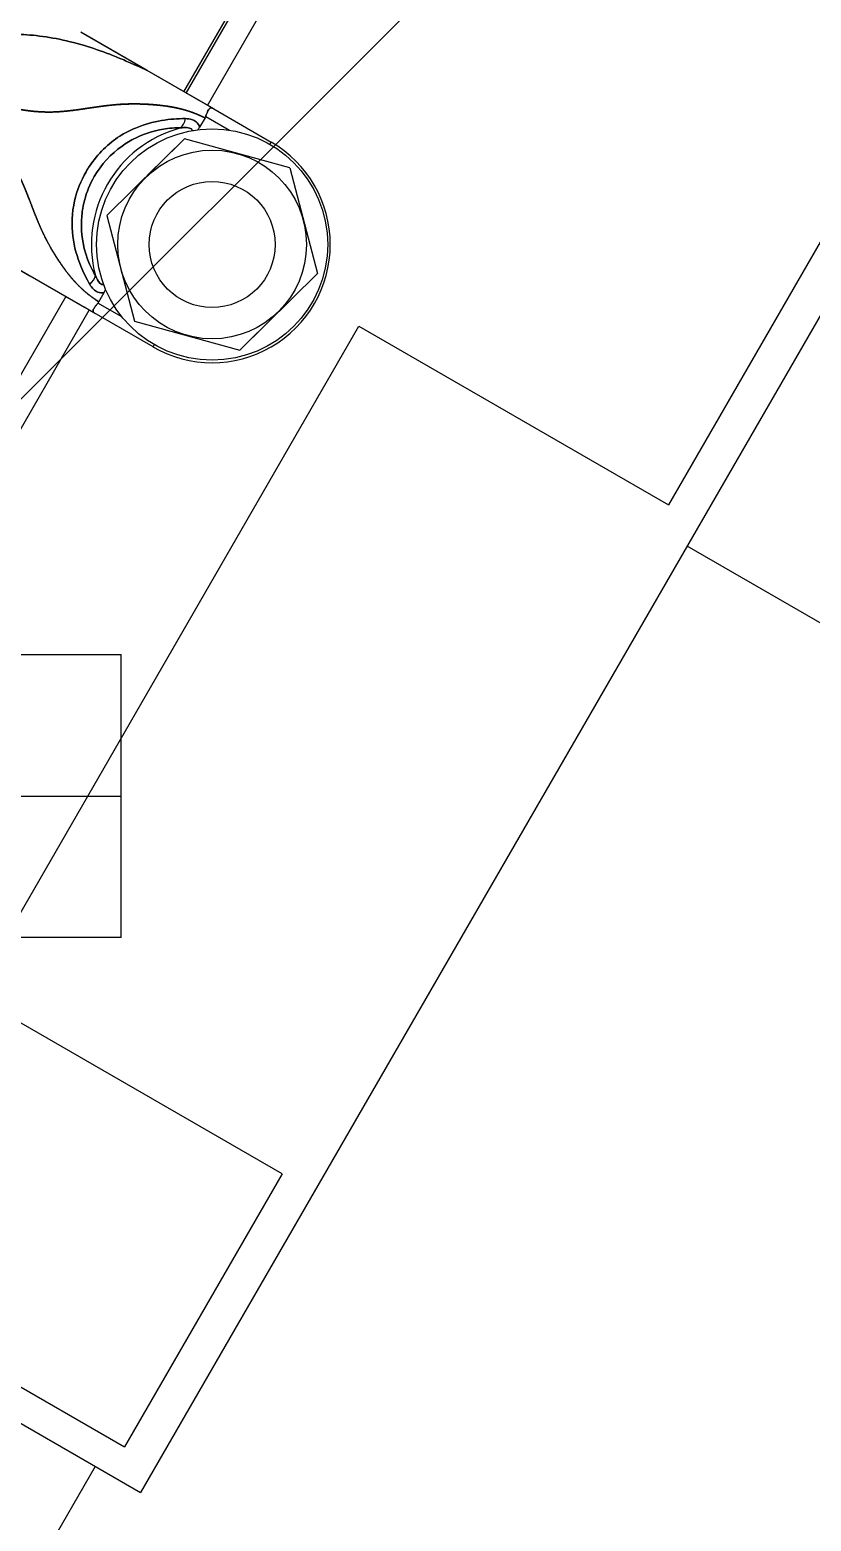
# Model space of a CAD drawing. Header units: metres. Extents: x 0 to 63075, y 0 to 44550.
# Drawn here: x 52216.37 to 52238.7, y 37401.51 to 37444.13 of the extents above; entities that cross this region are included whole.
import ezdxf

# ---------------------------------------------------------------- set-up
doc = ezdxf.new("R2010")
doc.units = ezdxf.units.M
doc.header["$LTSCALE"] = 75
for name, color, linetype in [('AI-Hatch mob', 7, 'Continuous'), ('GSB', 7, 'Continuous'), ('ML6', 1, 'Continuous'), ('SL1', 8, 'Continuous')]:
    doc.layers.add(name, color=color, linetype=linetype)

# ---------------------------------------------------------------- blocks, each defined once
blk = doc.blocks.new('A$C6bae614f')
at = {"layer": 'SL1'}
for p, q in [((362088.39, 24222.92), (362003.04, 24075.09)), ((361910.83, 24153.73), (361943.84, 24210.88)), ((361911.25, 24153.49), (361941.25, 24205.45)), ((361915.31, 24151.14), (361945.32, 24203.1)), ((362070.1, 24177.24), (361902.59, 23887.13)), ((361903.85, 24157.76), (361891.23, 24165.04)), ((361891.23, 24165.04), (361916.52, 24150.45)), ((361916.52, 24150.45), (361903.85, 24157.76)), ((361916.52, 24150.45), (361927.44, 24144.14)), ((361914.84, 24148.76), (361913.82, 24147)), ((361914.97, 24149.03), (361919.52, 24146.4)), ((361896.14, 24130.16), (361910.93, 24144.76)), ((361910.93, 24144.76), (361903.84, 24137.76)), ((361930.97, 24139.26), (361910.93, 24144.76)), ((361927.19, 24143.71), (361927.44, 24144.14)), ((361930.97, 24139.26), (361936.23, 24119.15)), ((361896.14, 24130.16), (361901.4, 24110.05)), ((361904.94, 24105.17), (361868.73, 24126.07)), ((361868.73, 24126.07), (361881.49, 24118.71)), ((361936.23, 24119.15), (361921.44, 24104.55)), ((361881.49, 24118.71), (361891.83, 24112.74)), ((361888.33, 24114.76), (361848.83, 24046.34)), ((361899.02, 24110.9), (361894.47, 24113.52)), ((361894.63, 24113.76), (361895.65, 24115.54)), ((361853.31, 24043.76), (361892.81, 24112.17)), ((361894.02, 24111.47), (361891.83, 24112.74)), ((361921.44, 24104.55), (361928.54, 24111.55)), ((361870.65, 23981.78), (361944.15, 24109.09)), ((361901.4, 24110.05), (361921.44, 24104.55)), ((361944.15, 24109.09), (362003.04, 24075.09)), ((361905.19, 24105.6), (361904.94, 24105.17)), ((362396.3, 23842.24), (362006.6, 24067.26)), ((361555.97, 24046.63), (361898.87, 24046.62)), ((361898.87, 23992.78), (361898.87, 24046.62)), ((361555.97, 24019.71), (361898.87, 24019.7)), ((361898.87, 23992.78), (361555.97, 23992.79)), ((361929.53, 23947.78), (361870.65, 23981.78)), ((361800.81, 23952.83), (361899.53, 23895.82)), ((361929.53, 23947.78), (361899.53, 23895.82)), ((361820.32, 23934.63), (361902.59, 23887.13)), ((361893.93, 23892.13), (361861.88, 23836.62))]:
    blk.add_line(p, q, dxfattribs=at)
for radius in [22, 17.96, 12]:
    blk.add_circle((361916.19, 24124.66), radius, dxfattribs=at)
for centre, radius, start, end in [((361913.26, 24149.67), 1.82, 329.9983, 339.559), ((361916.19, 24124.66), 22.98, 105.0898, 194.9066), ((361916.19, 24124.66), 22.5, 239.9981, 59.9981), ((361893.06, 24114.66), 1.81, 321.0268, 329.9951), ((361892.99, 24117.07), 3.08, 330.0181, 341.8204)]:
    blk.add_arc(centre, radius, start, end, dxfattribs=at)
for centre, major_axis, ratio, start_param, end_param in [((361909.47, 24149.57), (0, -3.01), 0.580263, 0.433421, 1.246751), ((361906.63, 24151.3), (7.15, -4.37), 0.603932, 6.173378, 6.298329), ((361906.63, 24151.3), (7.15, -4.37), 0.603933, 6.173378, 6.298329), ((361891.25, 24118.02), (2.61, 1.5), 0.580264, 5.036434, 5.849765)]:
    blk.add_ellipse(centre, major_axis=major_axis, ratio=ratio, start_param=start_param, end_param=end_param, dxfattribs=at)
for points, degree, knots in [([(361903.85, 24157.76), (361903.67, 24157.85), (361903.49, 24157.93), (361903.32, 24158.01), (361902.7, 24158.3), (361902.08, 24158.59), (361901.45, 24158.87), (361900.68, 24159.22), (361899.89, 24159.56), (361899.09, 24159.9), (361898.3, 24160.23), (361897.5, 24160.55), (361896.7, 24160.86), (361895.1, 24161.48), (361893.49, 24162.03), (361891.9, 24162.51), (361890.05, 24163.06), (361888.24, 24163.51), (361886.51, 24163.84), (361884.77, 24164.17), (361883.1, 24164.39), (361881.5, 24164.52), (361880.72, 24164.58), (361879.96, 24164.62), (361879.21, 24164.65), (361876.97, 24164.73), (361874.82, 24164.68), (361872.67, 24164.66), (361871.2, 24164.65), (361869.71, 24164.65), (361868.19, 24164.71), (361866.67, 24164.77), (361865.1, 24164.9), (361863.48, 24165.12), (361862.72, 24165.23), (361861.94, 24165.36), (361861.15, 24165.51)], 3, [-442.377519, -442.377519, -442.377519, -442.377519, -441.333532, -441.333532, -441.333532, -437.709345, -437.709345, -437.709345, -433.196189, -433.196189, -433.196189, -428.667429, -428.667429, -428.667429, -419.610624, -419.610624, -419.610624, -409.047524, -409.047524, -409.047524, -398.483174, -398.483174, -398.483174, -393.392884, -393.392884, -393.392884, -378.121065, -378.121065, -378.121065, -367.719252, -367.719252, -367.719252, -357.316204, -357.316204, -357.316204, -352.427631, -352.427631, -352.427631, -352.427631]), ([(361861.15, 24165.51), (361861.94, 24165.36), (361862.72, 24165.23), (361863.48, 24165.12), (361865.1, 24164.9), (361866.67, 24164.77), (361868.19, 24164.71), (361869.71, 24164.65), (361871.2, 24164.65), (361872.67, 24164.66), (361874.82, 24164.68), (361876.97, 24164.73), (361879.21, 24164.65), (361879.96, 24164.62), (361880.72, 24164.58), (361881.5, 24164.52), (361883.1, 24164.39), (361884.77, 24164.17), (361886.51, 24163.84), (361888.24, 24163.51), (361890.05, 24163.06), (361891.9, 24162.51), (361893.49, 24162.03), (361895.1, 24161.48), (361896.7, 24160.86), (361897.5, 24160.55), (361898.3, 24160.23), (361899.09, 24159.9), (361899.89, 24159.56), (361900.68, 24159.22), (361901.45, 24158.87), (361902.08, 24158.59), (361902.7, 24158.3), (361903.32, 24158.01), (361903.49, 24157.93), (361903.67, 24157.85), (361903.85, 24157.76)], 3, [352.427631, 352.427631, 352.427631, 352.427631, 357.316204, 357.316204, 357.316204, 367.719252, 367.719252, 367.719252, 378.121065, 378.121065, 378.121065, 393.392884, 393.392884, 393.392884, 398.483174, 398.483174, 398.483174, 409.047524, 409.047524, 409.047524, 419.610624, 419.610624, 419.610624, 428.667429, 428.667429, 428.667429, 433.196189, 433.196189, 433.196189, 437.709345, 437.709345, 437.709345, 441.333532, 441.333532, 441.333532, 442.377519, 442.377519, 442.377519, 442.377519]), ([(361861.88, 24156.03), (361863.54, 24154.78), (361865.08, 24153.52), (361866.55, 24152.3), (361867.94, 24151.1), (361869.26, 24149.92), (361870.03, 24149.24), (361870.78, 24148.56), (361871.49, 24147.88), (361872.18, 24147.22), (361872.84, 24146.55), (361873.5, 24145.89), (361874.13, 24145.23), (361874.73, 24144.57), (361875.31, 24143.91), (361875.85, 24143.25), (361876.26, 24142.74), (361876.66, 24142.23), (361877.04, 24141.72), (361877.4, 24141.2), (361877.74, 24140.68), (361878.09, 24140.16), (361878.42, 24139.63), (361878.73, 24139.09), (361879.03, 24138.55), (361879.31, 24138), (361879.51, 24137.6), (361879.71, 24137.21), (361879.9, 24136.81), (361880.08, 24136.41), (361880.26, 24136), (361880.79, 24134.78), (361881.29, 24133.53), (361881.76, 24132.25), (361882.25, 24130.95), (361882.78, 24129.65), (361883.05, 24128.97), (361883.33, 24128.29), (361883.63, 24127.61), (361883.95, 24126.93), (361884.28, 24126.26), (361884.61, 24125.59), (361884.96, 24124.93), (361885.33, 24124.27), (361885.71, 24123.61), (361886.11, 24122.97), (361886.47, 24122.38), (361886.84, 24121.8), (361887.23, 24121.22), (361887.62, 24120.65), (361888.03, 24120.09), (361889.05, 24118.69), (361890.16, 24117.35), (361891.34, 24116.13), (361892.63, 24115.1), (361893.98, 24114.18), (361894.11, 24114.09), (361894.24, 24114.01), (361894.37, 24113.92), (361894.5, 24113.84), (361894.63, 24113.76)], 5, [352.351031, 352.351031, 352.351031, 352.351031, 352.351031, 352.351031, 368.652877, 368.652877, 368.652877, 368.652877, 368.652877, 378.178508, 378.178508, 378.178508, 378.178508, 378.178508, 387.706627, 387.706627, 387.706627, 387.706627, 387.706627, 394.93235, 394.93235, 394.93235, 394.93235, 394.93235, 402.152245, 402.152245, 402.152245, 402.152245, 402.152245, 407.268603, 407.268603, 407.268603, 407.268603, 407.268603, 422.616556, 422.616556, 422.616556, 422.616556, 422.616556, 430.615322, 430.615322, 430.615322, 430.615322, 430.615322, 438.596383, 438.596383, 438.596383, 438.596383, 438.596383, 445.914415, 445.914415, 445.914415, 445.914415, 445.914415, 464.125744, 464.125744, 464.125744, 464.125744, 464.125744, 465.845651, 465.845651, 465.845651, 465.845651, 465.845651, 465.845651]), ([(361861.88, 24156.03), (361864.93, 24154.78), (361867.76, 24153.73), (361870.49, 24152.77), (361873.07, 24151.95), (361875.51, 24151.3), (361876.48, 24151.04), (361877.42, 24150.8), (361878.35, 24150.6), (361879.27, 24150.42), (361880.17, 24150.28), (361880.62, 24150.2), (361881.07, 24150.14), (361881.52, 24150.08), (361881.96, 24150.03), (361882.41, 24149.99), (361882.85, 24149.95), (361883.29, 24149.92), (361883.73, 24149.9), (361884.16, 24149.88), (361884.6, 24149.87), (361886.41, 24149.84), (361888.2, 24149.95), (361890.02, 24150.2), (361891.86, 24150.49), (361893.74, 24150.77), (361894.55, 24150.89), (361895.37, 24151), (361896.19, 24151.11), (361897.02, 24151.2), (361897.86, 24151.27), (361898.28, 24151.3), (361898.71, 24151.33), (361899.13, 24151.36), (361899.55, 24151.38), (361899.97, 24151.39), (361900.39, 24151.4), (361900.82, 24151.41), (361901.25, 24151.42), (361901.68, 24151.41), (361902.11, 24151.41), (361902.79, 24151.39), (361903.47, 24151.37), (361904.16, 24151.33), (361904.85, 24151.28), (361905.54, 24151.22), (361907.15, 24151.07), (361908.76, 24150.85), (361910.32, 24150.53), (361911.81, 24150.07), (361913.24, 24149.49), (361913.56, 24149.35), (361913.89, 24149.21), (361914.21, 24149.07), (361914.52, 24148.92), (361914.84, 24148.76)], 5, [352.42765, 352.42765, 352.42765, 352.42765, 352.42765, 352.42765, 378.121065, 378.121065, 378.121065, 378.121065, 378.121065, 388.302854, 388.302854, 388.302854, 388.302854, 388.302854, 393.393014, 393.393014, 393.393014, 393.393014, 393.393014, 398.483174, 398.483174, 398.483174, 398.483174, 398.483174, 419.610624, 419.610624, 419.610624, 419.610624, 419.610624, 428.667429, 428.667429, 428.667429, 428.667429, 428.667429, 433.196189, 433.196189, 433.196189, 433.196189, 433.196189, 437.709345, 437.709345, 437.709345, 437.709345, 437.709345, 444.966373, 444.966373, 444.966373, 444.966373, 444.966373, 461.940174, 461.940174, 461.940174, 461.940174, 461.940174, 465.85369, 465.85369, 465.85369, 465.85369, 465.85369, 465.85369]), ([(361894.63, 24113.76), (361893.68, 24114.36), (361892.74, 24115.02), (361891.86, 24115.75), (361891.01, 24116.55), (361890.21, 24117.42), (361889.98, 24117.67), (361889.76, 24117.92), (361889.53, 24118.18), (361889.31, 24118.44), (361889.09, 24118.71), (361888.66, 24119.24), (361888.24, 24119.79), (361887.83, 24120.36), (361887.44, 24120.93), (361887.05, 24121.5), (361886.65, 24122.11), (361886.25, 24122.72), (361885.87, 24123.34), (361885.5, 24123.97), (361885.15, 24124.61), (361884.13, 24126.45), (361883.25, 24128.33), (361882.51, 24130.24), (361881.83, 24132.11), (361881.11, 24133.94), (361880.95, 24134.36), (361880.78, 24134.78), (361880.61, 24135.19), (361880.44, 24135.6), (361880.26, 24136.01), (361879.83, 24136.99), (361879.37, 24137.94), (361878.88, 24138.87), (361878.34, 24139.78), (361877.75, 24140.68), (361876.95, 24141.89), (361876.05, 24143.07), (361875.07, 24144.23), (361874, 24145.39), (361872.84, 24146.55), (361872.18, 24147.22), (361871.49, 24147.88), (361870.78, 24148.56), (361870.03, 24149.24), (361869.26, 24149.92), (361868.97, 24150.19), (361868.67, 24150.45), (361868.37, 24150.71), (361868.06, 24150.98), (361867.75, 24151.24), (361867.44, 24151.51), (361867.13, 24151.78), (361866.81, 24152.04), (361866.49, 24152.31), (361866.17, 24152.59), (361865.85, 24152.86), (361865.52, 24153.13), (361865.19, 24153.4), (361864.85, 24153.67), (361864.51, 24153.95), (361864, 24154.36), (361863.49, 24154.78), (361862.96, 24155.19), (361862.43, 24155.61), (361861.88, 24156.03)], 5, [-465.845651, -465.845651, -465.845651, -465.845651, -465.845651, -465.845651, -453.225357, -453.225357, -453.225357, -453.225357, -453.225357, -449.570769, -449.570769, -449.570769, -449.570769, -449.570769, -442.259973, -442.259973, -442.259973, -442.259973, -442.259973, -434.596751, -434.596751, -434.596751, -434.596751, -434.596751, -412.38496, -412.38496, -412.38496, -412.38496, -412.38496, -407.268603, -407.268603, -407.268603, -407.268603, -407.268603, -394.93235, -394.93235, -394.93235, -394.93235, -394.93235, -378.178508, -378.178508, -378.178508, -378.178508, -378.178508, -368.652877, -368.652877, -368.652877, -368.652877, -368.652877, -365.029086, -365.029086, -365.029086, -365.029086, -365.029086, -361.405294, -361.405294, -361.405294, -361.405294, -361.405294, -357.78144, -357.78144, -357.78144, -357.78144, -357.78144, -352.351031, -352.351031, -352.351031, -352.351031, -352.351031, -352.351031]), ([(361914.84, 24148.76), (361913.75, 24149.3), (361912.61, 24149.79), (361911.43, 24150.19), (361910.2, 24150.5), (361908.95, 24150.75), (361908.61, 24150.81), (361908.28, 24150.87), (361907.94, 24150.93), (361907.6, 24150.98), (361907.26, 24151.02), (361906.58, 24151.12), (361905.89, 24151.19), (361905.2, 24151.26), (361904.52, 24151.31), (361903.83, 24151.35), (361903.49, 24151.36), (361903.14, 24151.38), (361902.79, 24151.39), (361902.44, 24151.4), (361902.1, 24151.41), (361899.35, 24151.46), (361896.69, 24151.29), (361894.1, 24150.84), (361891.59, 24150.4), (361889.12, 24150.12), (361888.66, 24150.07), (361888.21, 24150.02), (361887.75, 24149.98), (361887.3, 24149.94), (361886.85, 24149.92), (361886.4, 24149.89), (361885.95, 24149.87), (361885.5, 24149.86), (361885.05, 24149.86), (361884.6, 24149.87), (361884.16, 24149.88), (361883.73, 24149.89), (361883.29, 24149.92), (361882.85, 24149.95), (361882.4, 24149.99), (361881.08, 24150.11), (361879.73, 24150.31), (361878.36, 24150.58), (361876.95, 24150.91), (361875.5, 24151.3), (361874.51, 24151.56), (361873.5, 24151.86), (361872.47, 24152.17), (361871.42, 24152.51), (361870.34, 24152.88), (361869.8, 24153.06), (361869.25, 24153.24), (361868.7, 24153.44), (361868.14, 24153.64), (361867.57, 24153.84), (361866.48, 24154.23), (361865.36, 24154.65), (361864.22, 24155.09), (361863.06, 24155.55), (361861.88, 24156.03)], 5, [-465.85369, -465.85369, -465.85369, -465.85369, -465.85369, -465.85369, -452.232561, -452.232561, -452.232561, -452.232561, -452.232561, -448.599644, -448.599644, -448.599644, -448.599644, -448.599644, -441.333532, -441.333532, -441.333532, -441.333532, -441.333532, -437.709345, -437.709345, -437.709345, -437.709345, -437.709345, -409.047573, -409.047573, -409.047573, -409.047573, -409.047573, -403.765373, -403.765373, -403.765373, -403.765373, -403.765373, -398.483174, -398.483174, -398.483174, -398.483174, -398.483174, -393.393014, -393.393014, -393.393014, -393.393014, -393.393014, -378.121065, -378.121065, -378.121065, -378.121065, -378.121065, -367.719867, -367.719867, -367.719867, -367.719867, -367.719867, -362.51787, -362.51787, -362.51787, -362.51787, -362.51787, -352.42765, -352.42765, -352.42765, -352.42765, -352.42765, -352.42765]), ([(361916.52, 24150.45), (361916.47, 24150.47), (361916.42, 24150.5), (361916.38, 24150.52), (361916.26, 24150.58), (361916.14, 24150.62), (361916.03, 24150.64), (361915.95, 24150.65), (361915.87, 24150.64), (361915.8, 24150.61), (361915.72, 24150.57), (361915.66, 24150.52), (361915.6, 24150.44), (361915.52, 24150.35), (361915.46, 24150.22), (361915.39, 24150.08), (361915.32, 24149.93), (361915.25, 24149.76), (361915.18, 24149.58), (361915.11, 24149.4), (361915.04, 24149.22), (361914.97, 24149.03)], 3, [-0.3439189, -0.3439189, -0.3439189, -0.3439189, -0.322213, -0.322213, -0.322213, -0.2670826, -0.2670826, -0.2670826, -0.2226874, -0.2226874, -0.2226874, -0.1771618, -0.1771618, -0.1771618, -0.120641, -0.120641, -0.120641, -0.0595311, -0.0595311, -0.0595311, -0.0000012, -0.0000012, -0.0000012, -0.0000012]), ([(361914.97, 24149.03), (361915.04, 24149.22), (361915.11, 24149.4), (361915.18, 24149.58), (361915.25, 24149.76), (361915.32, 24149.93), (361915.39, 24150.08), (361915.46, 24150.22), (361915.52, 24150.35), (361915.6, 24150.44), (361915.66, 24150.52), (361915.72, 24150.57), (361915.8, 24150.61), (361915.87, 24150.64), (361915.95, 24150.65), (361916.03, 24150.64), (361916.14, 24150.62), (361916.26, 24150.58), (361916.38, 24150.52), (361916.42, 24150.5), (361916.47, 24150.47), (361916.52, 24150.45)], 3, [0.0000012, 0.0000012, 0.0000012, 0.0000012, 0.0595311, 0.0595311, 0.0595311, 0.120641, 0.120641, 0.120641, 0.1771618, 0.1771618, 0.1771618, 0.2226874, 0.2226874, 0.2226874, 0.2670826, 0.2670826, 0.2670826, 0.322213, 0.322213, 0.322213, 0.3439189, 0.3439189, 0.3439189, 0.3439189]), ([(361911.12, 24148.61), (361909.64, 24148.62), (361908.13, 24148.51), (361906.58, 24148.26), (361904.95, 24147.98), (361903.28, 24147.54), (361901.58, 24146.83), (361900.59, 24146.41), (361899.59, 24145.9), (361898.61, 24145.27), (361896.45, 24143.89), (361894.41, 24141.93), (361892.85, 24139.59), (361892.62, 24139.24), (361892.4, 24138.88), (361892.19, 24138.52), (361891.19, 24136.77), (361890.45, 24134.88), (361890.02, 24132.99), (361889.48, 24130.65), (361889.42, 24128.33), (361889.68, 24126.23), (361889.94, 24124.15), (361890.5, 24122.27), (361891.19, 24120.55), (361891.69, 24119.32), (361892.27, 24118.16), (361892.91, 24117.06)], 3, [6.168414, 6.168414, 6.168414, 6.168414, 15.100897, 15.100897, 15.100897, 24.514532, 24.514532, 24.514532, 30.045152, 30.045152, 30.045152, 42.274401, 42.274401, 42.274401, 44.092327, 44.092327, 44.092327, 52.806024, 52.806024, 52.806024, 63.662566, 63.662566, 63.662566, 74.377934, 74.377934, 74.377934, 82.014208, 82.014208, 82.014208, 82.014208]), ([(361892.91, 24117.06), (361892.27, 24118.16), (361891.69, 24119.32), (361891.19, 24120.55), (361890.5, 24122.27), (361889.94, 24124.15), (361889.68, 24126.23), (361889.42, 24128.33), (361889.48, 24130.65), (361890.02, 24132.99), (361890.45, 24134.88), (361891.19, 24136.77), (361892.19, 24138.52), (361892.4, 24138.88), (361892.62, 24139.24), (361892.85, 24139.59), (361894.41, 24141.93), (361896.45, 24143.89), (361898.61, 24145.27), (361899.59, 24145.9), (361900.59, 24146.41), (361901.58, 24146.83), (361903.28, 24147.54), (361904.95, 24147.98), (361906.58, 24148.26), (361908.13, 24148.51), (361909.64, 24148.62), (361911.12, 24148.61)], 3, [-82.014208, -82.014208, -82.014208, -82.014208, -74.377934, -74.377934, -74.377934, -63.662566, -63.662566, -63.662566, -52.806024, -52.806024, -52.806024, -44.092327, -44.092327, -44.092327, -42.274401, -42.274401, -42.274401, -30.045152, -30.045152, -30.045152, -24.514532, -24.514532, -24.514532, -15.100897, -15.100897, -15.100897, -6.168414, -6.168414, -6.168414, -6.168414]), ([(361911.12, 24148.61), (361911.56, 24148.61), (361912, 24148.56), (361912.44, 24148.41), (361912.68, 24148.32), (361912.93, 24148.19), (361913.15, 24148.02), (361913.45, 24147.78), (361913.71, 24147.42), (361913.82, 24147)], 3, [-98.292986, -98.292986, -98.292986, -98.292986, -95.948972, -95.948972, -95.948972, -94.618019, -94.618019, -94.618019, -92.806764, -92.806764, -92.806764, -92.806764]), ([(361913.82, 24147), (361913.71, 24147.42), (361913.45, 24147.78), (361913.15, 24148.02), (361912.93, 24148.19), (361912.68, 24148.32), (361912.44, 24148.41), (361912, 24148.56), (361911.56, 24148.61), (361911.12, 24148.61)], 3, [92.806764, 92.806764, 92.806764, 92.806764, 94.618019, 94.618019, 94.618019, 95.948972, 95.948972, 95.948972, 98.292986, 98.292986, 98.292986, 98.292986]), ([(361910.2, 24146.84), (361909.98, 24146.85), (361909.75, 24146.85), (361909.52, 24146.85), (361908.91, 24146.84), (361908.3, 24146.8), (361907.68, 24146.73), (361905.69, 24146.5), (361903.6, 24145.91), (361901.59, 24144.91), (361900.72, 24144.47), (361899.86, 24143.96), (361899.04, 24143.38), (361896.95, 24141.9), (361895.09, 24139.91), (361893.76, 24137.61), (361892.93, 24136.18), (361892.31, 24134.63), (361891.9, 24133.06), (361891.66, 24132.09), (361891.49, 24131.12), (361891.4, 24130.15), (361891.3, 24129.15), (361891.29, 24128.15), (361891.35, 24127.18), (361891.54, 24124.14), (361892.44, 24121.39), (361893.75, 24119.13), (361893.83, 24119), (361893.9, 24118.87), (361893.98, 24118.74)], 3, [6.168414, 6.168414, 6.168414, 6.168414, 7.699, 7.699, 7.699, 11.693818, 11.693818, 11.693818, 24.514532, 24.514532, 24.514532, 30.045152, 30.045152, 30.045152, 44.092327, 44.092327, 44.092327, 52.806024, 52.806024, 52.806024, 58.131494, 58.131494, 58.131494, 63.662566, 63.662566, 63.662566, 81.006685, 81.006685, 81.006685, 82.014208, 82.014208, 82.014208, 82.014208]), ([(361893.98, 24118.74), (361893.9, 24118.87), (361893.83, 24119), (361893.75, 24119.13), (361892.44, 24121.39), (361891.54, 24124.14), (361891.35, 24127.18), (361891.29, 24128.15), (361891.3, 24129.15), (361891.4, 24130.15), (361891.49, 24131.12), (361891.66, 24132.09), (361891.9, 24133.06), (361892.31, 24134.63), (361892.93, 24136.18), (361893.76, 24137.61), (361895.09, 24139.91), (361896.95, 24141.9), (361899.04, 24143.38), (361899.86, 24143.96), (361900.72, 24144.47), (361901.59, 24144.91), (361903.6, 24145.91), (361905.69, 24146.5), (361907.68, 24146.73), (361908.3, 24146.8), (361908.91, 24146.84), (361909.52, 24146.85), (361909.75, 24146.85), (361909.98, 24146.85), (361910.2, 24146.84)], 3, [-82.014208, -82.014208, -82.014208, -82.014208, -81.006685, -81.006685, -81.006685, -63.662566, -63.662566, -63.662566, -58.131494, -58.131494, -58.131494, -52.806024, -52.806024, -52.806024, -44.092327, -44.092327, -44.092327, -30.045152, -30.045152, -30.045152, -24.514532, -24.514532, -24.514532, -11.693818, -11.693818, -11.693818, -7.699, -7.699, -7.699, -6.168414, -6.168414, -6.168414, -6.168414]), ([(361910.2, 24146.84), (361910.58, 24146.9), (361910.95, 24146.93), (361911.32, 24146.91), (361911.52, 24146.89), (361911.73, 24146.87), (361911.9, 24146.81), (361912.04, 24146.77), (361912.17, 24146.72), (361912.26, 24146.65), (361912.33, 24146.59), (361912.39, 24146.52), (361912.42, 24146.44), (361912.43, 24146.41), (361912.44, 24146.37), (361912.44, 24146.33)], 3, [-98.292986, -98.292986, -98.292986, -98.292986, -95.948972, -95.948972, -95.948972, -94.618019, -94.618019, -94.618019, -93.599751, -93.599751, -93.599751, -92.767194, -92.767194, -92.767194, -92.395089, -92.395089, -92.395089, -92.395089]), ([(361912.44, 24146.33), (361912.44, 24146.37), (361912.43, 24146.41), (361912.42, 24146.44), (361912.39, 24146.52), (361912.33, 24146.59), (361912.26, 24146.65), (361912.17, 24146.72), (361912.04, 24146.77), (361911.9, 24146.81), (361911.73, 24146.87), (361911.52, 24146.89), (361911.32, 24146.91), (361910.95, 24146.93), (361910.58, 24146.9), (361910.2, 24146.84)], 3, [92.395089, 92.395089, 92.395089, 92.395089, 92.767194, 92.767194, 92.767194, 93.599752, 93.599752, 93.599752, 94.618019, 94.618019, 94.618019, 95.948972, 95.948972, 95.948972, 98.292986, 98.292986, 98.292986, 98.292986]), ([(361892.91, 24117.06), (361893.1, 24116.73), (361893.33, 24116.42), (361893.62, 24116.14), (361893.85, 24115.93), (361894.11, 24115.74), (361894.42, 24115.61), (361894.78, 24115.47), (361895.22, 24115.42), (361895.65, 24115.54)], 3, [167.951156, 167.951156, 167.951156, 167.951156, 170.01422, 170.01422, 170.01422, 171.605181, 171.605181, 171.605181, 173.434135, 173.434135, 173.434135, 173.434135]), ([(361895.65, 24115.54), (361895.22, 24115.42), (361894.78, 24115.47), (361894.42, 24115.61), (361894.11, 24115.74), (361893.85, 24115.93), (361893.62, 24116.14), (361893.33, 24116.42), (361893.1, 24116.73), (361892.91, 24117.06)], 3, [-173.434135, -173.434135, -173.434135, -173.434135, -171.605181, -171.605181, -171.605181, -170.01422, -170.01422, -170.01422, -167.951156, -167.951156, -167.951156, -167.951156]), ([(361893.98, 24118.74), (361894.2, 24118.2), (361894.48, 24117.65), (361894.85, 24117.29), (361895.08, 24117.07), (361895.34, 24116.96), (361895.54, 24117.06)], 3, [167.951156, 167.951156, 167.951156, 167.951156, 171.605181, 171.605181, 171.605181, 173.846171, 173.846171, 173.846171, 173.846171]), ([(361895.54, 24117.06), (361895.34, 24116.96), (361895.08, 24117.07), (361894.85, 24117.29), (361894.48, 24117.65), (361894.2, 24118.2), (361893.98, 24118.74)], 3, [-173.846171, -173.846171, -173.846171, -173.846171, -171.605181, -171.605181, -171.605181, -167.951156, -167.951156, -167.951156, -167.951156]), ([(361894.02, 24111.47), (361893.97, 24111.5), (361893.93, 24111.53), (361893.88, 24111.56), (361893.77, 24111.63), (361893.68, 24111.71), (361893.62, 24111.8), (361893.57, 24111.87), (361893.54, 24111.94), (361893.53, 24112.01), (361893.52, 24112.1), (361893.54, 24112.18), (361893.57, 24112.27), (361893.62, 24112.38), (361893.69, 24112.5), (361893.78, 24112.64), (361893.88, 24112.77), (361893.99, 24112.92), (361894.11, 24113.07), (361894.22, 24113.22), (361894.34, 24113.37), (361894.47, 24113.52)], 3, [0, 0, 0, 0, 0.0219747, 0.0219747, 0.0219747, 0.0761916, 0.0761916, 0.0761916, 0.1202511, 0.1202511, 0.1202511, 0.1657545, 0.1657545, 0.1657545, 0.2226094, 0.2226094, 0.2226094, 0.282594, 0.282594, 0.282594, 0.3410911, 0.3410911, 0.3410911, 0.3410911]), ([(361894.47, 24113.52), (361894.34, 24113.37), (361894.22, 24113.22), (361894.11, 24113.07), (361893.99, 24112.92), (361893.88, 24112.77), (361893.78, 24112.64), (361893.69, 24112.5), (361893.62, 24112.38), (361893.57, 24112.27), (361893.54, 24112.18), (361893.52, 24112.1), (361893.53, 24112.01), (361893.54, 24111.94), (361893.57, 24111.87), (361893.62, 24111.8), (361893.68, 24111.71), (361893.77, 24111.63), (361893.88, 24111.56), (361893.93, 24111.53), (361893.97, 24111.5), (361894.02, 24111.47)], 3, [-0.3410911, -0.3410911, -0.3410911, -0.3410911, -0.282594, -0.282594, -0.282594, -0.2226094, -0.2226094, -0.2226094, -0.1657545, -0.1657545, -0.1657545, -0.1202511, -0.1202511, -0.1202511, -0.0761916, -0.0761916, -0.0761916, -0.0219747, -0.0219747, -0.0219747, 0, 0, 0, 0])]:
    blk.add_open_spline(points, degree=degree, knots=knots, dxfattribs=at)
blk = doc.blocks.new('zw$15D4')
at = {"layer": 'ML6', "xscale": 0.2502808837766805, "yscale": 0.2502808837766805, "zscale": 0.2502808837766805}
blk.add_blockref('A$C6bae614f', (-85544.744, -3177.336), dxfattribs=at)

msp = doc.modelspace()

# ---------------------------------------------------------------- hatches: boundary and pattern name
at = {"layer": 'AI-Hatch mob'}
h = msp.add_hatch(dxfattribs=at)
h.set_pattern_fill('ANSI31', color=256, scale=25)
h.set_pattern_definition([(45, (-12666.46, -59.206), (-56.1266, 56.1266), [])])
h.paths.add_polyline_path([(52766.705, 38156.136), (51956.788, 38156.136), (51956.788, 36564.594), (52766.705, 36564.594)])

# ---------------------------------------------------------------- block references
at = {"layer": 'GSB', "xscale": 0.6000000000000068, "yscale": 0.6000000000000068, "zscale": 0.6000000000000068}
msp.add_blockref('zw$15D4', (49200, 35721.635), dxfattribs=at)

doc.saveas('drawing.dxf')
